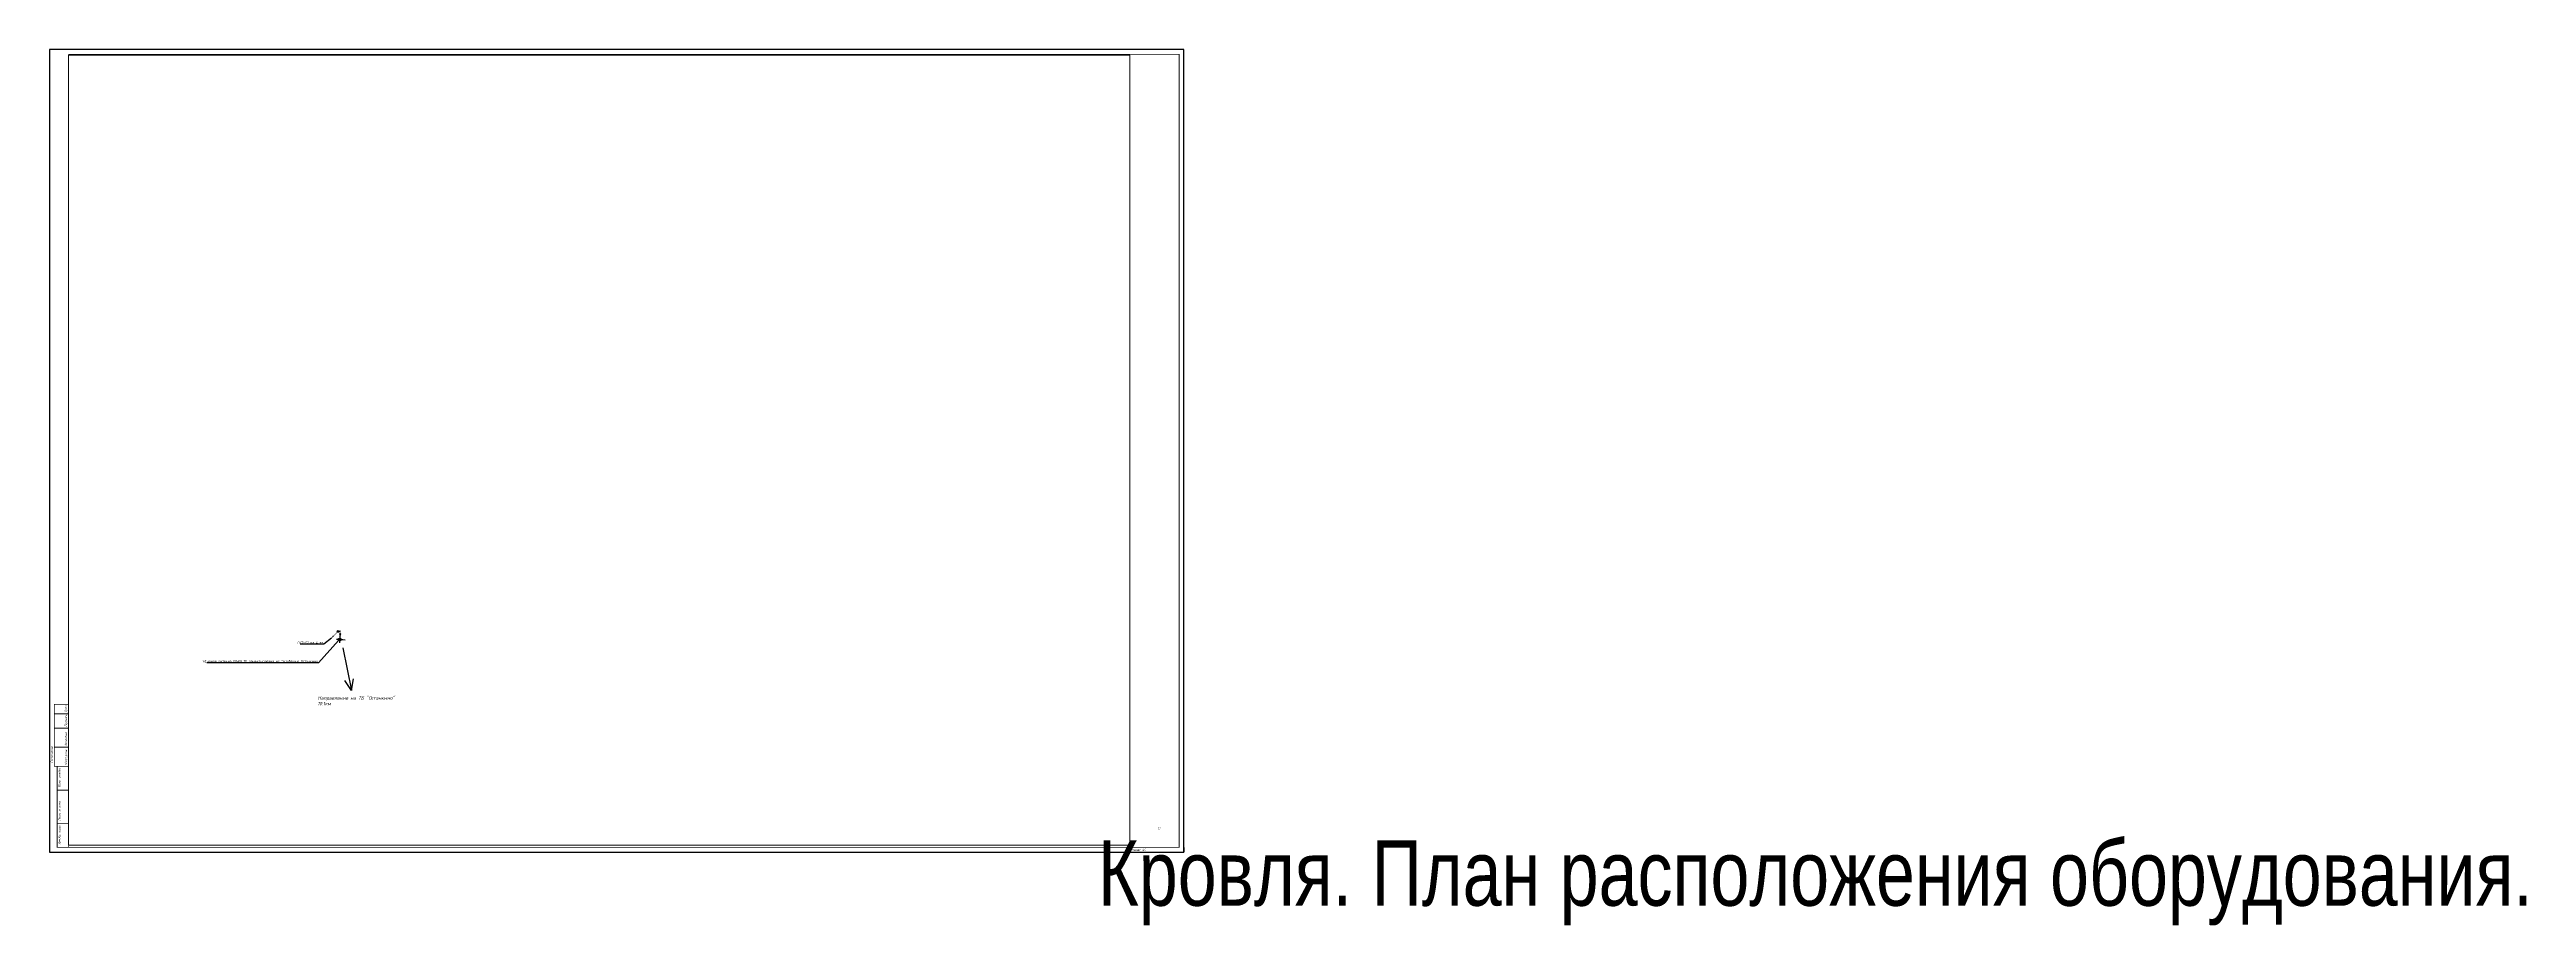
# Paper-space layout '12.кровля' of a CAD drawing. Header units: millimetres. Extents: x 0 to 2596, y -77 to 841.
# The model-space entities are those that its viewports show. They can reach past a viewport. Long polylines and large blocks are cut down to what shows.
import ezdxf
from ezdxf import colors
from ezdxf.entities.mleader import LeaderData, LeaderLine
from ezdxf.enums import TextEntityAlignment as Align
from ezdxf.math import Vec2, Vec3

# ---------------------------------------------------------------- set-up
doc = ezdxf.new("R2018")
doc.units = ezdxf.units.MM
doc.layers.get('Defpoints').update_dxf_attribs({"lineweight": 50, "true_color": 0xbeff1a})
for name, color, linetype in [('00-CC', 7, 'Continuous'), ('102 Рамка', 252, 'Continuous'), ('Text', 7, 'Continuous')]:
    doc.layers.add(name, color=color, linetype=linetype)
for name, color, linetype, lineweight in [('5-номер помещения', 7, 'Continuous', 9), ('РФ_Каб.Распределтельный', 4, 'Continuous', 30), ('СС Текст', 7, 'Continuous', 25), ('СС_СКК_Лоток', 54, 'Continuous', 30), ('Трассы', 1, 'Continuous', 30)]:
    doc.layers.add(name, color=color, linetype=linetype, lineweight=lineweight)
doc.styles.add('ISOCPEUR', font='isocpeui.ttf', dxfattribs={"height": 2.5})
doc.styles.get("Standard").update_dxf_attribs({"font": 'arial.ttf'})

# ---------------------------------------------------------------- blocks, each defined once
blk = doc.blocks.new('*U287')
at = {"layer": '102 Рамка', "color": 0}
blk.add_lwpolyline([(1189, 841), (0, 841), (0, 0), (1189, 0)], close=True, dxfattribs=at)
at = {"layer": '102 Рамка', "color": 0, "const_width": 0.8}
for points in [[(1184, 5), (1184, 836), (20, 836), (20, 5)], [(8, 5), (20, 5), (20, 90), (8, 90)]]:
    blk.add_lwpolyline(points, close=True, dxfattribs=at)
at = {"layer": '102 Рамка', "color": 0}
for points, const_width in [([(5, 155), (20, 155), (20, 90), (5, 90), (5, 155)], 0.8), ([(5, 145), (20, 145)], 0.8), ([(5, 130), (20, 130)], 0.8), ([(10, 90), (10, 155)], 0.05), ([(15, 90), (15, 155)], 0.05), ([(5, 110), (20, 110)], 0.8), ([(13, 90), (13, 5)], 0.05), ([(8, 65), (20, 65)], 0.8), ([(8, 30), (20, 30)], 0.8)]:
    blk.add_lwpolyline(points, dxfattribs=dict(at, const_width=const_width))
blk.add_lwpolyline([(1189, 5), (1189, 0)], dxfattribs=at)
at = {"color": 7, "style": 'ISOCPEUR', "oblique": 10, "width": 0.8}
blk.add_attdef('НОМЕР-ЛИСТА', text='', height=2.5, dxfattribs=at).set_placement((1162.6, 25), align=Align.MIDDLE_CENTER)
at = {"color": 7, "lineweight": 30, "oblique": 10, "width": 0.8, "flags": 104}
blk.add_attdef('НАИМЕНОВАНИЕ-ЧЕРТЕЖА', text='', height=2.5, dxfattribs=at).set_placement((1099, 12.5), align=Align.MIDDLE_CENTER)
at = {"layer": '102 Рамка', "color": 7, "style": 'ISOCPEUR', "width": 0.8}
for s, p in [('Дата', (17.2, 146.5)), ('Подпись', (17.2, 131.5)), ('Согласовано', (2.5, 93.5)), ('Фамилия', (17.2, 111.5)), ('N.отд.долж.', (17.2, 91.5)), ('Взам. инв.No.', (10.5, 68)), ('Подп. и дата', (10.5, 33)), ('Инв.No. подп.', (10.5, 8))]:
    blk.add_text(s, height=2.5, rotation=90, dxfattribs=at).set_placement(p, align=Align.MIDDLE_LEFT)
blk.add_attdef('FORMATTEXT', text='', height=2.5, dxfattribs=at).set_placement((1132.5, 3.8), align=Align.TOP_LEFT)
blk = doc.blocks.new('*U264')
blk.add_lwpolyline([(-7.1, -7.1, 0, 1.5, 0), (-4.9, -4.9, 2, 2, 0)], format="xyseb")
at = {"const_width": 0.5}
blk.add_lwpolyline([(-4.9, -4.9), (-0.7, -0.7)], dxfattribs=at)
at = {"color": 0}
for radius in [1, 0.5]:
    blk.add_circle((0, 0), radius, dxfattribs=at)

msp = doc.modelspace()

# ---------------------------------------------------------------- hatches: boundary and pattern name
at = {"layer": '00-CC'}
h = msp.add_hatch(color=6, dxfattribs=at)
h.dxf.hatch_style = 1
edge = h.paths.add_edge_path()
edge.add_arc((1027491, -109042), 60, 0, 360)
h = msp.add_hatch(color=6, dxfattribs=at)
h.dxf.hatch_style = 1
edge = h.paths.add_edge_path()
edge.add_arc((1027491, -109042), 60, 0, 360)
h = msp.add_hatch(color=6, dxfattribs=at)
h.dxf.hatch_style = 1
edge = h.paths.add_edge_path()
edge.add_arc((1027491, -109042), 60, 0, 360)
h = msp.add_hatch(color=6, dxfattribs=at)
h.dxf.hatch_style = 1
edge = h.paths.add_edge_path()
edge.add_arc((1027491, -109042), 60, 0, 360)

# ---------------------------------------------------------------- linework, layer by layer
at = {"layer": '00-CC', "color": 6}
for points, const_width in [([(1027565, -108692), (1027415, -108692)], 20), ([(1027490, -108992), (1027490, -108692)], 60), ([(1027490, -108992), (1027490, -108692)], 60)]:
    msp.add_lwpolyline(points, dxfattribs=dict(at, const_width=const_width))
msp.add_circle((1027491, -109042), 60, dxfattribs=at)
msp.add_circle((1027491, -109042), 60, dxfattribs=at)
msp.add_circle((1027491, -109042), 60, dxfattribs=at)
msp.add_circle((1027491, -109042), 60, dxfattribs=at)
at = {"layer": 'РФ_Каб.Распределтельный'}
msp.add_lwpolyline([(1027280, -108742), (1027490, -108742), (1027490, -108692)], dxfattribs=at)
at = {"layer": 'СС Текст', "ltscale": 50}
for p, q in [((1027763, -110455), (1028665, -114937)), ((1028665, -114937), (1027984, -113904)), ((1028665, -114937), (1028894, -113721))]:
    msp.add_line(p, q, dxfattribs=at)
at = {"layer": 'Трассы', "color": 1, "ltscale": 20}
for points in [[(1027484, -109042), (1027465, -109269)], [(1027324, -109601), (1027097, -109582)], [(1027551, -109619), (1027324, -109601)], [(1027428, -109724), (1027410, -109951)], [(1027447, -109497), (1027428, -109724)], [(1027465, -109269), (1027447, -109497)], [(1027778, -109638), (1027551, -109619)], [(1028005, -109657), (1027778, -109638)]]:
    msp.add_lwpolyline(points, dxfattribs=at)
msp.add_lwpolyline([(1027542, -109732), (1027315, -109713), (1027333, -109488), (1027560, -109507)], close=True, dxfattribs=at)

# ---------------------------------------------------------------- block references
at = {"layer": 'СС_СКК_Лоток', "xscale": 100, "yscale": 100, "zscale": 100}
msp.add_blockref('*U264', (1027280, -108742), dxfattribs=at)

# ---------------------------------------------------------------- leaders
at = {"layer": 'Text', "lineweight": 0}
ml = msp.add_multileader_mtext('Standard', dxfattribs=at)
ml.set_content('{\\fISOCPEUR|b0|i0|c204|p34;\\C256;эфирная антенна ЕВ45LTE ориентирована на телебашню Останкино}', color=7, style='ISOCPEUR')
ml.set_leader_properties(color=256)
ml.build(insert=Vec2(0, 0))
ml.multileader.update_dxf_attribs({"has_dogleg": 0, "text_left_attachment_type": 6, "text_right_attachment_type": 6, "dogleg_length": 0.1, "arrow_head_size": 0, "scale": 100})
ctx = ml.context
ctx.base_point, ctx.scale, ctx.char_height, ctx.arrow_head_size, ctx.landing_gap_size, ctx.plane_origin = Vec3(1022384, -112048), 100, 250, 0, 50, Vec3(1023999, -112166)
ctx.left_attachment, ctx.right_attachment, ctx.text_align_type = 6, 6, 2
notes = []
notes.append((ctx, [(1, (1, 1, 0), (1025219, -112048), (-1, 0), 10, [(0, [(1027315, -109713)], 0, [])])]))
ctx.mtext.insert, ctx.mtext.width, ctx.mtext.alignment, ctx.mtext.flow_direction = Vec3(1025159, -111748), 2836.99, 3, 5
ml = msp.add_multileader_mtext('Standard', dxfattribs=at)
ml.set_content('{\\C256;СКТ-P1 на 4 эт.}', color=7, style='ISOCPEUR')
ml.set_leader_properties(color=256)
ml.build(insert=Vec2(0, 0))
ml.multileader.update_dxf_attribs({"has_dogleg": 0, "text_left_attachment_type": 6, "text_right_attachment_type": 6, "dogleg_length": 0.1, "arrow_head_size": 0, "scale": 100})
ctx = ml.context
ctx.base_point, ctx.scale, ctx.char_height, ctx.arrow_head_size, ctx.landing_gap_size, ctx.plane_origin = Vec3(1023047, -110094), 100, 250, 0, 50, Vec3(1021208, -111498)
ctx.left_attachment, ctx.right_attachment, ctx.text_align_type = 6, 6, 2
notes.append((ctx, [(1, (1, 1, 0), (1025808, -110094), (-1, 0), 10, [(0, [(1026573, -109449)], 0, [])])]))
ctx.mtext.insert, ctx.mtext.width, ctx.mtext.alignment, ctx.mtext.flow_direction = Vec3(1025748, -109794), 2836.99, 3, 5
for ctx, leaders in notes:
    for number, flags, end, landing, length, lines in leaders:
        leader = LeaderData()
        leader.index, (leader.has_last_leader_line, leader.has_dogleg_vector, leader.attachment_direction) = number, flags
        leader.last_leader_point, leader.dogleg_vector, leader.dogleg_length = Vec3(end), Vec3(landing), length
        for number, points, colour, breaks in lines:
            line = LeaderLine()
            line.index, line.vertices, line.color, line.breaks = number, Vec3.list(points), colors.encode_raw_color(colour), breaks
            leader.lines.append(line)
        ctx.leaders.append(leader)

# ---------------------------------------------------------------- next in the draw order: texts
at = {"layer": '5-номер помещения', "insert": (1028912, -116021), "char_height": 350, "width": 7575.19, "attachment_point": 5, "style": 'ISOCPEUR', "bg_fill": 3, "box_fill_scale": 1.5, "bg_fill_color": 256, "bg_fill_transparency": 0}
msp.add_mtext('\\pxql;Направление на ТБ "Останкино" 10.1км', dxfattribs=at)

psp = doc.layouts.new('12.кровля')

# ---------------------------------------------------------------- block references
at = {"color": 7, "lineweight": 30}
ref = psp.add_blockref('*U287', (0.1, 0), dxfattribs=at)
ref.add_attrib('FORMATTEXT', 'Формат А0', dxfattribs={"layer": '102 Рамка', "color": 7, "height": 2.5, "style": 'ISOCPEUR', "width": 0.8}).set_placement((1132.6, 3.8), align=Align.TOP_LEFT)
ref.add_attrib('НОМЕР-ЛИСТА', '12', dxfattribs={"color": 7, "height": 2.5, "style": 'ISOCPEUR', "oblique": 10, "width": 0.8}).set_placement((1162.6, 25), align=Align.MIDDLE_CENTER)
lines = psp.add_mtext('\\W0.8000;Кровля. План расположения оборудования.', dxfattribs={"color": 7, "insert": (1099.1, 12.5), "char_height": 68.583, "attachment_point": 1})
ref.add_attrib('НАИМЕНОВАНИЕ-ЧЕРТЕЖА', '', (1099.1, 12.5), dxfattribs={"flags": 104}).embed_mtext(lines)

# ---------------------------------------------------------------- viewports
at = {"layer": 'Defpoints'}
psp.add_viewport(center=(576.2, 421.1), size=(1112.2, 827.738), view_center_point=(1054641.2, -89772.4), view_height=82773.797, dxfattribs=at)

doc.saveas('drawing.dxf')
